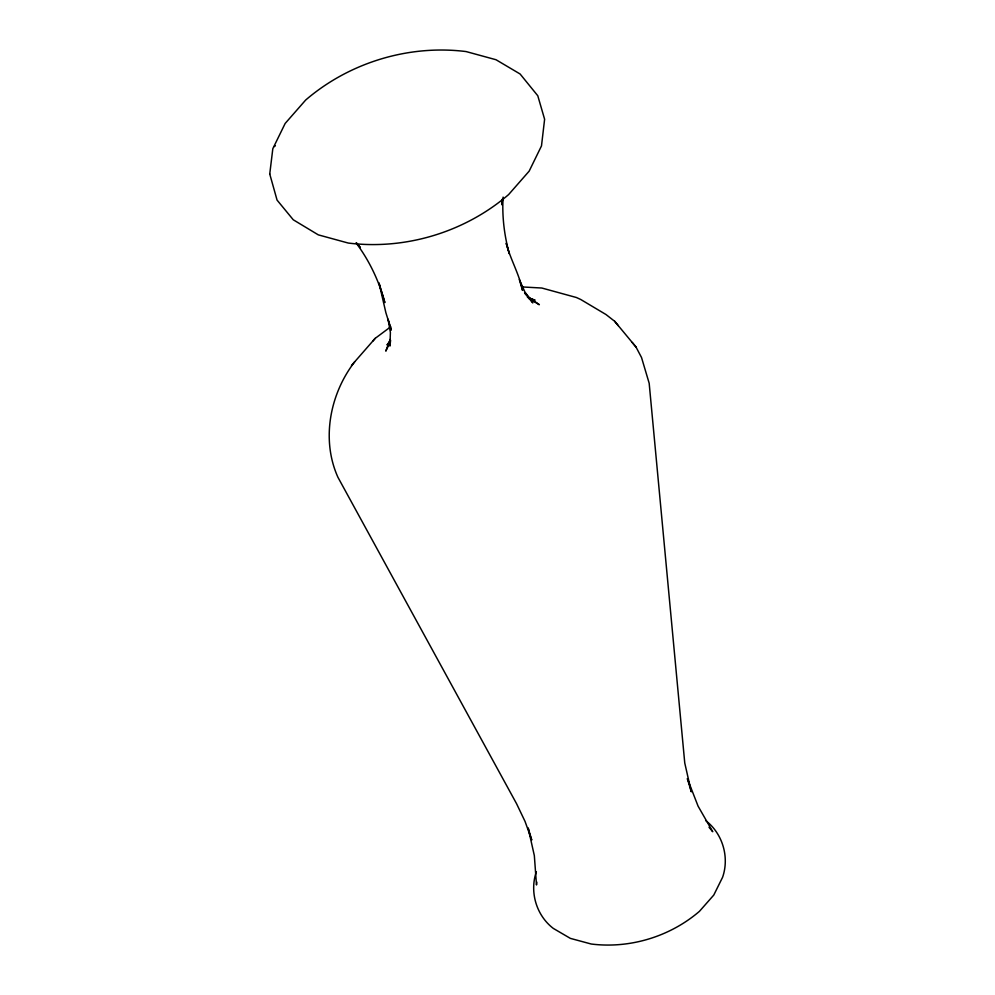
<?xml version="1.0" encoding="UTF-8"?>
<svg xmlns="http://www.w3.org/2000/svg" width="995" height="995" viewBox="0 0 995 995"><rect width="100%" height="100%" fill="white"/><g stroke="black" fill="none" stroke-linecap="round" stroke-linejoin="round"><path stroke-width="1.49" d="M503.109 197.097C501.94 216.189 504.266 235.429 509.34 253.837L506.206 243.277C510.472 259.446 519.191 273.973 522.562 290.416L519.328 279.545L524.862 291.896L532.822 302.878L524.564 292.928L529.041 297.393L539.34 304.719L528.892 298.512M390.587 340.327L389.928 346.061L390.388 332.529L388.062 319.208L391.296 330.079L385.886 312.728L379.107 283.276M502.587 198.677L501.878 204.783L502.55 199.174M536.815 882.08L536.492 884.965L534.34 855.625L528.196 828.163M390.202 339.345L385.786 351.123L389.791 342.889M536.367 871.707C529.377 891.868 536.317 915.425 553.307 928.41L570.384 938.385L591.229 944.019C629.81 948.857 669.958 936.656 699.448 911.333L713.776 895.065L722.594 877.267C729.584 857.105 722.644 833.536 705.654 820.552M354.618 361.906C329.942 393.933 320.987 439.641 337.939 477.301L516.567 803.711L525.049 821.447L531.74 840.016L528.258 828.275M390.363 340.663L387.03 344.904L390.04 341.472M372.789 341.111L375.177 338.375L390.774 326.746M351.496 365.476L375.177 338.375M274.272 146.601L275.366 145.767M522.45 286.958L541.827 288.028L576.428 297.517L580.757 299.507L605.98 314.519L614.699 321.323L635.992 347.019L641.526 357.503L649.175 383.274L684.759 762.991L691.276 791.809L687.358 778.6L698.08 806.149L712.731 831.721L709.025 827.255M529.24 298.562L535.074 300.179L527.437 297.343M356.608 243.265L360.314 247.556L356.409 242.842M614.699 321.323L618.243 325.639M632.186 342.417L635.992 347.019M356.123 242.991C369.443 260.752 379.07 281.175 384.841 302.579L379.058 283.14M269.744 173.988L277.058 200.094L293.264 219.783L318.288 234.857L348.225 243.041C405.4 250.193 464.914 232.109 508.619 194.572L529.153 171.152L541.491 145.904L544.613 119.251L537.785 95.756L520.099 73.991L496.02 59.737L466.095 51.566C408.908 44.414 349.394 62.486 305.689 100.022L285.155 123.455L272.817 148.703L269.744 173.988"/></g></svg>
